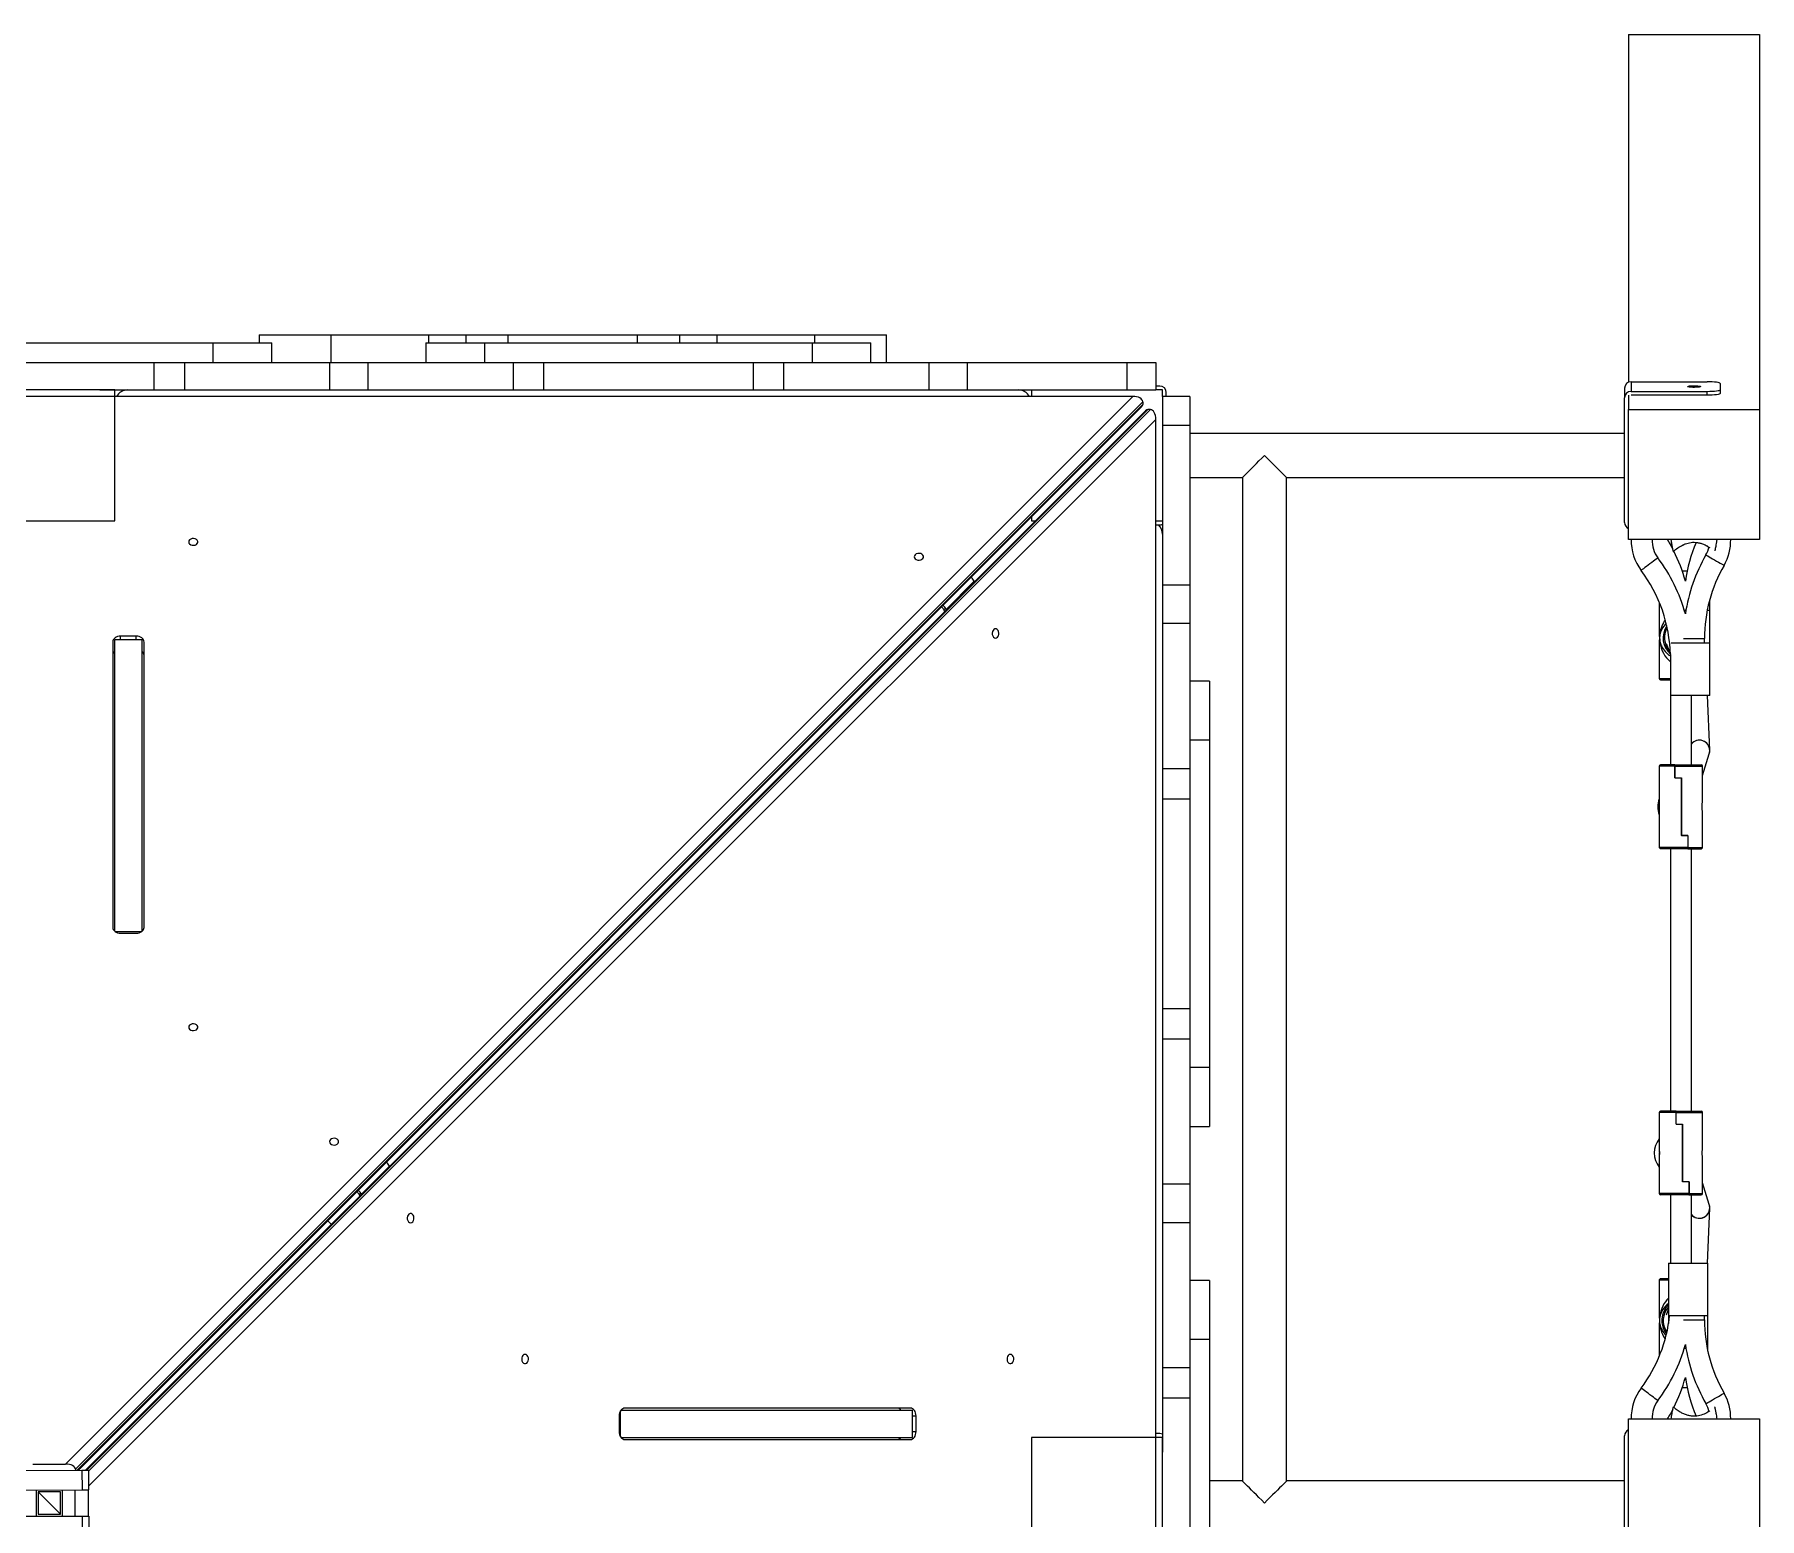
# Model space of a CAD drawing. Header units: millimetres. Extents: x -9609 to 9022, y -7175 to 8108.
# Drawn here: x 2736 to 4053, y 3195 to 4329 of the extents above; entities that cross this region are included whole.
import ezdxf

# ---------------------------------------------------------------- set-up
doc = ezdxf.new("R2010")
doc.units = ezdxf.units.MM
doc.layers.add('DIKOM_ОБЪЕКТ', color=7, linetype='Continuous')

msp = doc.modelspace()

# ---------------------------------------------------------------- linework, layer by layer
at = {"layer": 'DIKOM_ОБЪЕКТ', "color": 7, "linetype": 'Continuous', "lineweight": 15}
for p, q in [((3953.086, 4328.673), (3953.086, 4063.059)), ((3953.086, 4328.673), (4053.086, 4328.673)), ((4053.086, 4328.673), (4053.086, 4042.28)), ((2907.42, 4099.212), (2907.42, 4093.212)), ((2907.42, 4099.212), (2962.467, 4099.212)), ((2962.467, 4099.212), (3036.694, 4099.212)), ((2962.467, 4078.312), (2962.467, 4099.212)), ((3036.694, 4099.212), (3065.407, 4099.212)), ((3036.694, 4099.212), (3036.694, 4093.212)), ((3065.407, 4099.212), (3097.42, 4099.212)), ((3065.407, 4093.212), (3065.407, 4099.212)), ((3097.42, 4099.212), (3097.42, 4093.212)), ((3097.42, 4099.212), (3196.395, 4099.212)), ((3196.395, 4093.212), (3196.395, 4099.212)), ((3196.395, 4099.212), (3228.409, 4099.212)), ((3228.409, 4099.212), (3257.122, 4099.212)), ((3228.409, 4099.212), (3228.409, 4093.212)), ((3257.122, 4099.212), (3331.349, 4099.212)), ((3257.122, 4093.212), (3257.122, 4099.212)), ((3331.349, 4099.212), (3386.395, 4099.212)), ((3331.349, 4099.212), (3331.349, 4093.212)), ((3386.395, 4078.312), (3386.395, 4099.212)), ((2622.086, 4093.212), (2872.086, 4093.212)), ((2872.086, 4093.212), (2917.086, 4093.212)), ((2872.086, 4093.212), (2872.086, 4078.312)), ((2917.086, 4078.312), (2917.086, 4093.212)), ((3034.586, 4093.212), (3034.586, 4078.312)), ((3034.586, 4093.212), (3079.586, 4093.212)), ((3079.586, 4093.212), (3329.586, 4093.212)), ((3079.586, 4093.212), (3079.586, 4078.312)), ((3329.586, 4093.212), (3374.586, 4093.212)), ((3329.586, 4093.212), (3329.586, 4078.312)), ((3374.586, 4078.312), (3374.586, 4093.212)), ((2667.086, 4078.212), (2827.086, 4078.212)), ((2827.086, 4078.212), (2827.086, 4057.212)), ((2827.086, 4078.212), (2850.377, 4078.212)), ((2847.086, 4078.312), (2847.086, 4078.212)), ((2847.086, 4078.312), (2854.321, 4078.312)), ((2850.377, 4078.212), (2850.377, 4057.212)), ((2850.377, 4078.212), (2961.168, 4078.212)), ((2854.321, 4078.312), (2854.321, 4078.212)), ((2854.321, 4078.312), (2946.501, 4078.312)), ((2946.501, 4078.312), (2946.501, 4078.212)), ((2946.501, 4078.312), (3005.17, 4078.312)), ((2961.168, 4078.212), (2961.168, 4057.212)), ((2961.168, 4078.212), (2990.503, 4078.212)), ((2990.503, 4078.212), (2990.503, 4057.212)), ((2990.503, 4078.212), (3101.294, 4078.212)), ((3005.17, 4078.312), (3005.17, 4078.212)), ((3005.17, 4078.312), (3097.35, 4078.312)), ((3097.35, 4078.312), (3097.35, 4078.212)), ((3097.35, 4078.312), (3104.586, 4078.312)), ((3101.294, 4078.212), (3101.294, 4057.212)), ((3101.294, 4078.212), (3124.586, 4078.212)), ((3104.586, 4078.312), (3104.586, 4078.212)), ((3124.586, 4078.212), (3124.586, 4057.212)), ((3124.586, 4078.212), (3284.586, 4078.212)), ((3284.586, 4078.212), (3284.586, 4057.212)), ((3284.586, 4078.212), (3307.877, 4078.212)), ((3304.586, 4078.312), (3304.586, 4078.212)), ((3304.586, 4078.312), (3311.821, 4078.312)), ((3307.877, 4078.212), (3307.877, 4057.212)), ((3307.877, 4078.212), (3418.668, 4078.212)), ((3311.821, 4078.312), (3311.821, 4078.212)), ((3311.821, 4078.312), (3404.001, 4078.312)), ((3404.001, 4078.312), (3404.001, 4078.212)), ((3404.001, 4078.312), (3462.67, 4078.312)), ((3418.668, 4078.212), (3418.668, 4057.212)), ((3418.668, 4078.212), (3448.003, 4078.212)), ((3448.003, 4078.212), (3448.003, 4057.212)), ((3448.003, 4078.212), (3569.938, 4078.212)), ((3462.67, 4078.312), (3462.67, 4078.212)), ((3462.67, 4078.312), (3554.85, 4078.312)), ((3554.85, 4078.312), (3554.85, 4078.212)), ((3554.85, 4078.312), (3562.086, 4078.312)), ((3562.086, 4078.312), (3562.086, 4078.212)), ((3569.938, 4078.212), (3569.938, 4057.212)), ((3569.938, 4078.212), (3592.086, 4078.212)), ((3592.086, 4078.212), (3592.086, 4057.212)), ((2797.149, 4057.212), (2697.149, 4057.212)), ((2785.815, 4057.212), (2708.356, 4057.212)), ((2785.99, 4057.212), (2708.53, 4057.212)), ((2785.815, 4057.212), (2827.086, 4057.212)), ((2797.086, 4052.282), (2797.086, 4057.212)), ((2797.149, 3957.212), (2797.149, 4057.212)), ((2827.086, 4057.212), (2850.377, 4057.212)), ((2850.377, 4057.212), (2961.168, 4057.212)), ((2961.168, 4057.212), (2990.503, 4057.212)), ((2990.503, 4057.212), (3101.294, 4057.212)), ((3101.294, 4057.212), (3124.586, 4057.212)), ((3124.586, 4057.212), (3284.586, 4057.212)), ((3284.586, 4057.212), (3307.877, 4057.212)), ((3307.877, 4057.212), (3418.668, 4057.212)), ((3418.668, 4057.212), (3448.003, 4057.212)), ((3448.003, 4057.212), (3569.938, 4057.212)), ((3497.086, 4057.212), (3497.086, 4052.282)), ((3569.938, 4057.212), (3592.086, 4057.212)), ((3595.086, 4060.212), (3592.086, 4060.212)), ((3597.086, 4057.212), (3592.086, 4057.212)), ((3597.086, 4052.212), (3597.086, 4057.212)), ((3950.086, 4058.51), (3950.086, 4051.198)), ((3955.086, 4063.473), (3955.086, 4056.161)), ((3955.086, 4063.473), (4013.086, 4063.473)), ((4023.086, 4062.254), (4023.086, 4057.38)), ((4023.086, 4057.38), (4023.086, 4054.402)), ((3574.618, 4052.282), (1919.553, 4052.282)), ((2759.618, 3236.97), (3574.618, 4052.282)), ((3582.086, 4048.254), (2767.086, 3232.942)), ((2768.427, 3232.271), (3582.086, 4046.24)), ((2769.447, 3232.274), (3581.191, 4044.328)), ((3582.086, 4048.254), (3582.086, 4046.24)), ((3618.086, 4052.212), (3597.086, 4052.212)), ((3597.086, 4052.212), (3597.086, 4030.065)), ((3600.086, 4052.212), (3600.086, 4055.212)), ((3618.086, 4052.212), (3618.086, 4030.065)), ((3950.086, 3955.914), (3950.086, 4051.198)), ((3953.086, 4053.183), (3953.086, 4042.28)), ((3955.086, 4056.161), (4013.086, 4056.161)), ((4013.086, 4053.183), (3955.086, 4053.183)), ((4013.086, 4053.183), (4013.086, 4056.161)), ((3584.202, 4041.318), (2774.864, 3232.289)), ((3586.113, 4042.212), (2775.883, 3232.292)), ((2777.129, 3231.524), (3588.127, 4042.212)), ((3592.155, 4034.745), (2777.161, 3220.062)), ((3588.127, 4042.212), (3586.113, 4042.212)), ((3592.155, 2379.68), (3592.155, 4034.745)), ((3953.086, 3943.025), (3953.086, 4042.28)), ((3953.086, 4042.28), (4053.086, 4042.28)), ((4053.086, 4042.28), (4053.086, 3943.025)), ((3618.086, 4030.065), (3597.086, 4030.065)), ((3597.086, 4030.065), (3597.086, 3908.129)), ((3618.086, 4030.065), (3618.086, 3908.129)), ((3950.086, 4024.062), (3618.086, 4024.062)), ((3618.186, 4022.212), (3618.086, 4022.212)), ((3618.186, 4022.212), (3618.186, 4014.976)), ((3618.186, 4014.976), (3618.086, 4014.976)), ((3618.186, 4014.976), (3618.186, 3922.796)), ((3618.186, 3990.362), (3658.236, 3990.362)), ((3658.236, 3990.362), (3658.236, 3224.062)), ((3691.936, 3990.362), (3950.086, 3990.362)), ((3691.936, 3224.062), (3691.936, 3990.362)), ((2697.149, 3957.212), (2797.149, 3957.212)), ((3497.086, 3960.191), (3497.086, 3957.212)), ((3497.086, 3957.212), (3500.064, 3957.212)), ((3592.155, 3957.212), (3597.086, 3957.212)), ((3592.155, 3954.212), (3595.086, 3954.212)), ((4053.086, 3943.025), (3953.086, 3943.025)), ((3985.337, 3943.025), (3985.52, 3941.775)), ((3985.359, 3943.025), (3985.542, 3941.775)), ((4020.609, 3941.775), (4020.793, 3943.025)), ((4020.63, 3941.775), (4020.815, 3943.025)), ((3618.186, 3922.796), (3618.086, 3922.796)), ((3618.186, 3922.796), (3618.186, 3864.128)), ((3997.869, 3918.928), (3994.097, 3918.928)), ((3453.494, 3911.091), (3432.062, 3889.652)), ((3453.638, 3910.803), (3453.494, 3911.091)), ((3618.086, 3908.129), (3597.086, 3908.129)), ((3597.086, 3908.129), (3597.086, 3878.795)), ((3618.086, 3908.129), (3618.086, 3878.795)), ((3432.062, 3889.652), (3429.975, 3889.791)), ((3429.975, 3889.791), (3430.857, 3888.031)), ((3432.062, 3889.652), (3432.201, 3889.375)), ((3976.586, 3895.011), (3976.586, 3871.676)), ((3996.912, 3888.928), (3995.707, 3888.928)), ((4015.052, 3888.928), (4013.178, 3888.928)), ((4015.052, 3888.928), (4015.052, 3896.921)), ((4015.052, 3863.928), (4015.052, 3888.928)), ((3618.086, 3878.795), (3597.086, 3878.795)), ((3597.086, 3878.795), (3597.086, 3768.004)), ((3618.086, 3878.795), (3618.086, 3768.004)), ((2795.586, 3864.728), (2795.586, 3646.819)), ((2818.086, 3866.463), (2797.086, 3866.463)), ((2797.086, 3643.877), (2797.086, 3866.463)), ((2813.586, 3869.175), (2801.586, 3869.175)), ((2801.586, 3866.463), (2801.586, 3869.175)), ((2813.586, 3866.463), (2813.586, 3869.175)), ((2818.086, 3643.877), (2818.086, 3866.463)), ((2819.586, 3646.819), (2819.586, 3864.728)), ((3618.186, 3864.128), (3618.086, 3864.128)), ((3618.186, 3864.128), (3618.186, 3771.948)), ((3976.586, 3863.998), (3976.586, 3836.84)), ((3976.974, 3870.276), (3976.932, 3871.014)), ((3976.932, 3864.667), (3976.974, 3865.405)), ((3981.754, 3863.662), (3985.038, 3855.482)), ((4015.052, 3863.928), (3985.637, 3863.928)), ((3995.086, 3867.379), (4011.086, 3867.379)), ((4011.086, 3863.928), (4011.086, 3867.379)), ((4015.052, 3823.928), (4015.052, 3863.928)), ((3985.052, 3854.96), (3985.052, 3823.928)), ((3633.086, 3834.712), (3618.186, 3834.712)), ((3633.086, 3834.712), (3633.086, 3789.712)), ((3976.586, 3836.84), (3985.086, 3836.84)), ((3977.586, 3835.84), (3985.086, 3835.84)), ((4015.052, 3823.928), (3985.052, 3823.928)), ((3985.086, 3823.928), (3985.086, 3770.896)), ((4001.086, 3770.896), (4001.086, 3823.928)), ((4015.137, 3782.143), (4013.38, 3823.928)), ((3633.086, 3789.712), (3618.186, 3789.712)), ((3633.086, 3789.712), (3633.086, 3539.712)), ((4015.143, 3781.939), (4015.137, 3782.143)), ((3618.086, 3768.004), (3597.086, 3768.004)), ((3597.086, 3768.004), (3597.086, 3744.712)), ((3618.186, 3771.948), (3618.086, 3771.948)), ((3618.086, 3768.004), (3618.086, 3744.712)), ((3618.186, 3771.948), (3618.186, 3764.712)), ((3976.586, 3769.896), (3976.586, 3739.41)), ((3988.463, 3769.896), (3976.586, 3769.896)), ((3988.438, 3770.896), (3977.586, 3770.896)), ((3988.485, 3770.896), (3988.438, 3770.896)), ((3988.463, 3760.896), (3988.463, 3769.896)), ((3988.539, 3770.896), (3988.485, 3770.896)), ((3988.539, 3770.896), (4008.586, 3770.896)), ((3988.564, 3760.996), (3988.564, 3769.896)), ((3988.564, 3769.896), (4009.586, 3769.896)), ((4009.586, 3762.784), (4014.768, 3779.337)), ((4009.586, 3742.856), (4009.586, 3769.896)), ((3618.186, 3764.712), (3618.086, 3764.712)), ((3988.463, 3760.896), (3993.48, 3760.896)), ((3988.564, 3760.996), (3988.485, 3760.996)), ((3988.564, 3760.996), (3993.48, 3760.996)), ((3993.349, 3760.896), (3993.349, 3760.996)), ((3993.384, 3760.896), (3993.384, 3760.996)), ((3993.48, 3716.896), (3993.48, 3760.996)), ((3993.48, 3760.896), (3993.48, 3716.796)), ((3618.086, 3744.712), (3597.086, 3744.712)), ((3597.086, 3744.712), (3597.086, 3584.712)), ((3618.086, 3744.712), (3618.086, 3584.712)), ((3976.586, 3738.382), (3976.586, 3707.896)), ((4009.586, 3707.896), (4009.586, 3734.962)), ((3998.46, 3716.896), (3993.48, 3716.896)), ((3998.361, 3716.796), (3993.48, 3716.796)), ((3998.361, 3716.796), (3998.361, 3707.896)), ((3998.383, 3716.896), (3998.383, 3706.896)), ((3998.46, 3716.896), (3998.46, 3707.896)), ((3998.361, 3707.896), (3976.586, 3707.896)), ((3998.336, 3706.896), (3977.586, 3706.896)), ((3985.086, 3706.896), (3985.086, 3506.55)), ((3998.336, 3706.896), (3998.383, 3706.896)), ((3998.383, 3706.896), (3998.435, 3706.896)), ((3998.435, 3706.896), (4008.586, 3706.896)), ((3998.46, 3707.896), (4009.586, 3707.896)), ((4001.086, 3506.55), (4001.086, 3706.896)), ((2817.609, 3643.519), (2797.562, 3643.519)), ((2801.586, 3642.372), (2813.586, 3642.372)), ((3618.086, 3584.712), (3597.086, 3584.712)), ((3597.086, 3584.712), (3597.086, 3561.42)), ((3618.086, 3584.712), (3618.086, 3561.42)), ((3618.086, 3561.42), (3597.086, 3561.42)), ((3597.086, 3561.42), (3597.086, 3450.629)), ((3618.186, 3564.712), (3618.086, 3564.712)), ((3618.086, 3561.42), (3618.086, 3450.629)), ((3618.186, 3557.476), (3618.086, 3557.476)), ((3618.186, 3564.712), (3618.186, 3557.476)), ((3618.186, 3557.476), (3618.186, 3465.296)), ((3633.086, 3539.712), (3618.186, 3539.712)), ((3633.086, 3539.712), (3633.086, 3494.712)), ((3976.586, 3505.55), (3976.586, 3476.274)), ((3989.362, 3505.55), (3976.586, 3505.55)), ((3989.278, 3506.55), (3977.586, 3506.55)), ((3989.38, 3506.55), (3989.278, 3506.55)), ((3989.362, 3496.55), (3989.362, 3505.55)), ((3989.38, 3506.55), (4008.586, 3506.55)), ((3989.465, 3496.65), (3989.465, 3505.55)), ((3989.465, 3505.55), (4009.586, 3505.55)), ((4009.586, 3478.267), (4009.586, 3505.55)), ((3618.186, 3494.712), (3633.086, 3494.712)), ((3989.465, 3496.65), (3989.362, 3496.65)), ((3989.362, 3496.55), (3994.409, 3496.55)), ((3989.465, 3496.65), (3994.409, 3496.65)), ((3993.968, 3496.55), (3993.968, 3496.65)), ((3994.088, 3496.55), (3994.088, 3496.65)), ((3994.409, 3452.55), (3994.409, 3496.65)), ((3994.409, 3496.55), (3994.409, 3452.45)), ((3007.007, 3464.435), (2985.576, 3442.995)), ((3007.038, 3464.374), (3007.007, 3464.435)), ((3618.186, 3465.296), (3618.086, 3465.296)), ((3618.186, 3465.296), (3618.186, 3406.628)), ((3976.586, 3472.826), (3976.586, 3443.55)), ((4009.586, 3443.55), (4009.586, 3470.779)), ((3999.33, 3452.55), (3994.409, 3452.55)), ((3999.233, 3452.45), (3994.409, 3452.45)), ((3999.073, 3452.55), (3999.073, 3452.45)), ((3999.233, 3452.45), (3999.233, 3443.55)), ((3999.33, 3452.55), (3999.33, 3443.55)), ((4014.768, 3435.087), (4009.586, 3451.64)), ((2985.576, 3442.995), (2983.489, 3443.134)), ((2983.489, 3443.134), (2984.257, 3441.601)), ((2985.576, 3442.995), (2985.601, 3442.945)), ((3618.086, 3450.629), (3597.086, 3450.629)), ((3597.086, 3450.629), (3597.086, 3421.295)), ((3618.086, 3450.629), (3618.086, 3421.295)), ((3999.233, 3443.55), (3976.586, 3443.55)), ((3999.149, 3442.55), (3977.586, 3442.55)), ((3985.086, 3442.55), (3985.086, 3390.496)), ((3999.149, 3442.55), (3999.246, 3442.55)), ((3999.246, 3442.55), (4008.586, 3442.55)), ((3999.33, 3443.55), (4009.586, 3443.55)), ((4001.086, 3390.496), (4001.086, 3442.55)), ((4013.38, 3390.496), (4015.137, 3432.281)), ((4014.858, 3434.78), (4014.768, 3435.087)), ((4015.137, 3432.281), (4015.143, 3432.485)), ((3618.086, 3421.295), (3597.086, 3421.295)), ((3597.086, 3421.295), (3597.086, 3310.504)), ((3618.086, 3421.295), (3618.086, 3310.504)), ((3618.186, 3406.628), (3618.086, 3406.628)), ((3618.186, 3406.628), (3618.186, 3314.448)), ((3983.643, 3390.496), (3983.643, 3350.496)), ((3983.643, 3390.496), (4013.643, 3390.496)), ((4013.643, 3350.496), (4013.643, 3390.496)), ((3633.086, 3377.212), (3618.186, 3377.212)), ((3633.086, 3377.212), (3633.086, 3332.212)), ((3976.586, 3377.576), (3976.586, 3350.511)), ((3976.586, 3377.576), (3983.643, 3377.576)), ((3977.586, 3378.576), (3983.643, 3378.576)), ((3976.899, 3349.012), (3976.871, 3349.75)), ((3983.643, 3355.468), (3981.746, 3350.742)), ((3983.643, 3350.496), (3983.643, 3344.296)), ((3983.643, 3350.496), (4013.643, 3350.496)), ((3995.086, 3347.045), (4011.086, 3347.045)), ((4011.086, 3347.045), (4011.086, 3350.496)), ((4013.643, 3325.496), (4013.643, 3350.496)), ((3976.586, 3342.681), (3976.586, 3319.413)), ((3976.871, 3343.403), (3976.899, 3344.141)), ((3633.086, 3332.212), (3618.186, 3332.212)), ((3633.086, 3332.212), (3633.086, 3082.212)), ((3995.707, 3325.496), (3996.912, 3325.496)), ((4013.178, 3325.496), (4013.643, 3325.496)), ((4013.643, 3323.247), (4013.643, 3325.496)), ((3618.086, 3310.504), (3597.086, 3310.504)), ((3597.086, 3310.504), (3597.086, 3287.212)), ((3618.186, 3314.448), (3618.086, 3314.448)), ((3618.086, 3310.504), (3618.086, 3287.212)), ((3618.186, 3307.212), (3618.086, 3307.212)), ((3618.186, 3314.448), (3618.186, 3307.212)), ((3994.097, 3295.496), (3997.869, 3295.496)), ((3618.086, 3287.212), (3597.086, 3287.212)), ((3597.086, 3287.212), (3597.086, 3245.942)), ((3618.086, 3287.212), (3618.086, 3127.212)), ((3182.245, 3273.712), (3182.245, 3261.712)), ((3183.393, 3257.689), (3183.393, 3277.735)), ((3183.751, 3278.212), (3406.336, 3278.212)), ((3404.602, 3279.712), (3186.692, 3279.712)), ((3406.336, 3257.212), (3406.336, 3278.212)), ((3406.336, 3273.712), (3409.049, 3273.712)), ((3409.049, 3261.712), (3409.049, 3273.712)), ((3953.086, 3271.399), (4053.086, 3271.399)), ((3953.086, 3172.144), (3953.086, 3271.399)), ((3985.541, 3272.649), (3985.357, 3271.399)), ((4020.813, 3271.399), (4020.63, 3272.649)), ((4053.086, 3271.399), (4053.086, 3172.144)), ((3183.751, 3257.212), (3406.336, 3257.212)), ((3186.692, 3255.712), (3404.602, 3255.712)), ((3406.336, 3261.712), (3409.049, 3261.712)), ((3497.149, 3257.212), (3497.149, 3157.212)), ((3597.149, 3257.212), (3497.149, 3257.212)), ((3595.086, 3260.212), (3592.155, 3260.212)), ((3597.086, 3257.212), (3592.155, 3257.212)), ((3597.149, 3157.212), (3597.149, 3257.212)), ((3950.086, 3163.226), (3950.086, 3258.51)), ((3597.086, 3168.482), (3597.086, 3245.942)), ((2487.307, 3231.494), (2772.127, 3232.281)), ((2734.553, 3236.97), (2759.618, 3236.97)), ((2767.086, 3232.942), (2767.086, 3232.267)), ((2772.127, 3232.281), (2772.168, 3217.281)), ((2777.127, 3232.295), (2777.168, 3217.295)), ((2487.349, 3216.494), (2772.168, 3217.281)), ((2737.168, 3217.185), (2737.224, 3197.185)), ((2755.673, 3215.736), (2738.673, 3215.689)), ((2738.673, 3215.689), (2738.72, 3198.689)), ((2738.673, 3215.689), (2755.626, 3198.736)), ((2755.72, 3198.736), (2755.673, 3215.736)), ((2757.224, 3197.24), (2757.168, 3217.24)), ((2766.774, 3217.266), (2766.774, 3197.266)), ((2776.844, 3217.294), (2776.844, 3197.294)), ((3658.236, 3224.062), (3633.086, 3224.062)), ((3950.086, 3224.062), (3691.936, 3224.062)), ((2487.404, 3196.494), (2772.224, 3197.281)), ((2738.72, 3198.689), (2755.72, 3198.736)), ((2772.224, 3197.281), (2772.265, 3182.281)), ((2777.224, 3197.295), (2777.265, 3182.295))]:
    msp.add_line(p, q, dxfattribs=at)
at = {"layer": 'DIKOM_ОБЪЕКТ', "color": 7, "linetype": 'Continuous', "lineweight": 15, "flags": 128}
for points in [[(3998.086, 4059.817), (3998.271, 4059.981), (3998.813, 4060.134), (3999.673, 4060.262), (4000.785, 4060.358), (4002.068, 4060.414), (4003.427, 4060.425), (4004.76, 4060.391), (4005.969, 4060.315), (4006.964, 4060.202), (4007.672, 4060.06), (4008.039, 4059.9), (4008.039, 4059.734), (4007.672, 4059.574), (4006.964, 4059.433), (4005.969, 4059.319), (4004.76, 4059.243), (4003.427, 4059.209), (4002.068, 4059.22), (4000.785, 4059.276), (3999.673, 4059.372), (3998.813, 4059.5), (3998.271, 4059.653), (3998.086, 4059.817)], [(4023.086, 4062.254), (4022.893, 4062.492), (4022.324, 4062.721), (4021.4, 4062.932), (4020.157, 4063.116), (4018.641, 4063.268), (4016.912, 4063.38), (4015.036, 4063.45), (4013.086, 4063.473)], [(4013.086, 4056.161), (4015.036, 4056.184), (4016.912, 4056.254), (4018.641, 4056.366), (4020.157, 4056.518), (4021.4, 4056.703), (4022.324, 4056.913), (4022.893, 4057.142), (4023.086, 4057.38)], [(4023.086, 4054.402), (4022.893, 4054.164), (4022.324, 4053.936), (4021.4, 4053.725), (4020.157, 4053.54), (4018.641, 4053.389), (4016.912, 4053.276), (4015.036, 4053.207), (4013.086, 4053.183)], [(3658.236, 3990.362), (3658.269, 3990.395), (3658.534, 3990.661), (3659.06, 3991.187), (3659.839, 3991.966), (3660.859, 3992.985), (3662.102, 3994.229), (3663.551, 3995.678), (3665.181, 3997.308), (3666.968, 3999.095), (3668.883, 4001.009), (3670.895, 4003.022), (3672.974, 4005.1), (3675.086, 4007.212)], [(3675.086, 4007.212), (3677.197, 4005.1), (3679.276, 4003.022), (3681.288, 4001.009), (3683.203, 3999.095), (3684.99, 3997.308), (3686.62, 3995.678), (3688.069, 3994.229), (3689.312, 3992.985), (3690.332, 3991.966), (3691.111, 3991.187), (3691.637, 3990.661), (3691.902, 3990.395), (3691.936, 3990.362)], [(2853.586, 3941.187), (2853.775, 3940.345), (2854.324, 3939.594), (2855.171, 3939.016), (2856.226, 3938.673), (2857.375, 3938.602), (2858.491, 3938.812), (2859.456, 3939.279), (2860.164, 3939.953), (2860.538, 3940.76), (2860.538, 3941.614), (2860.164, 3942.422), (2859.456, 3943.096), (2858.491, 3943.563), (2857.375, 3943.773), (2856.226, 3943.702), (2855.171, 3943.359), (2854.324, 3942.781), (2853.775, 3942.03), (2853.586, 3941.187)], [(3407.641, 3929.828), (3407.831, 3928.986), (3408.379, 3928.235), (3409.227, 3927.657), (3410.282, 3927.314), (3411.43, 3927.243), (3412.547, 3927.453), (3413.512, 3927.92), (3414.219, 3928.594), (3414.593, 3929.401), (3414.593, 3930.255), (3414.219, 3931.063), (3413.512, 3931.737), (3412.547, 3932.204), (3411.43, 3932.414), (3410.282, 3932.343), (3409.227, 3932), (3408.379, 3931.422), (3407.831, 3930.671), (3407.641, 3929.828)], [(3975.486, 3929.012), (3975.336, 3928.9), (3974.894, 3928.569), (3974.181, 3928.033), (3973.229, 3927.32), (3972.083, 3926.461), (3970.798, 3925.496), (3969.432, 3924.472), (3968.05, 3923.436), (3966.717, 3922.435), (3965.494, 3921.518), (3964.439, 3920.727), (3963.602, 3920.099), (3963.021, 3919.663), (3962.723, 3919.44), (3962.686, 3919.412)], [(4012.152, 3931.237), (4012.314, 3931.143), (4012.793, 3930.868), (4013.566, 3930.423), (4014.597, 3929.829), (4015.838, 3929.115), (4017.231, 3928.313), (4018.71, 3927.462), (4020.207, 3926.6), (4021.652, 3925.768), (4022.976, 3925.006), (4024.119, 3924.348), (4025.026, 3923.826), (4025.656, 3923.463), (4025.978, 3923.278), (4026.019, 3923.254)], [(3469.702, 3867.768), (3470.544, 3867.957), (3471.295, 3868.506), (3471.874, 3869.353), (3472.217, 3870.408), (3472.287, 3871.557), (3472.077, 3872.674), (3471.61, 3873.638), (3470.936, 3874.346), (3470.129, 3874.72), (3469.275, 3874.72), (3468.467, 3874.346), (3467.793, 3873.638), (3467.326, 3872.674), (3467.116, 3871.557), (3467.187, 3870.408), (3467.53, 3869.353), (3468.108, 3868.506), (3468.859, 3867.957), (3469.702, 3867.768)], [(2801.586, 3869.175), (2800.415, 3869.09), (2799.289, 3868.837), (2798.252, 3868.426), (2797.343, 3867.873), (2796.597, 3867.199), (2796.042, 3866.43), (2795.701, 3865.596), (2795.586, 3864.728)], [(2819.586, 3864.728), (2819.47, 3865.596), (2819.129, 3866.43), (2818.574, 3867.199), (2817.828, 3867.873), (2816.919, 3868.426), (2815.882, 3868.837), (2814.756, 3869.09), (2813.586, 3869.175)], [(4014.768, 3779.337), (4014.971, 3780.126), (4015.13, 3781.843)], [(2795.586, 3646.819), (2795.701, 3645.951), (2796.042, 3645.117), (2796.597, 3644.348), (2797.343, 3643.674), (2798.252, 3643.121), (2799.289, 3642.71), (2800.415, 3642.457), (2801.586, 3642.372)], [(2813.586, 3642.372), (2814.756, 3642.457), (2815.882, 3642.71), (2816.919, 3643.121), (2817.828, 3643.674), (2818.574, 3644.348), (2819.129, 3645.117), (2819.47, 3645.951), (2819.586, 3646.819)], [(2853.586, 3570.593), (2853.775, 3569.751), (2854.324, 3569), (2855.171, 3568.421), (2856.226, 3568.078), (2857.375, 3568.008), (2858.491, 3568.217), (2859.456, 3568.684), (2860.164, 3569.358), (2860.538, 3570.166), (2860.538, 3571.02), (2860.164, 3571.828), (2859.456, 3572.502), (2858.491, 3572.969), (2857.375, 3573.178), (2856.226, 3573.108), (2855.171, 3572.765), (2854.324, 3572.186), (2853.775, 3571.435), (2853.586, 3570.593)], [(2961.155, 3483.172), (2961.344, 3482.329), (2961.893, 3481.578), (2962.741, 3481), (2963.796, 3480.657), (2964.944, 3480.586), (2966.061, 3480.796), (2967.025, 3481.263), (2967.733, 3481.937), (2968.107, 3482.745), (2968.107, 3483.599), (2967.733, 3484.406), (2967.025, 3485.08), (2966.061, 3485.547), (2964.944, 3485.757), (2963.796, 3485.686), (2962.741, 3485.343), (2961.893, 3484.765), (2961.344, 3484.014), (2961.155, 3483.172)], [(3023.045, 3421.282), (3023.887, 3421.471), (3024.638, 3422.019), (3025.217, 3422.867), (3025.56, 3423.922), (3025.63, 3425.071), (3025.421, 3426.187), (3024.954, 3427.152), (3024.28, 3427.86), (3023.472, 3428.234), (3022.618, 3428.234), (3021.81, 3427.86), (3021.136, 3427.152), (3020.669, 3426.187), (3020.46, 3425.071), (3020.53, 3423.922), (3020.873, 3422.867), (3021.452, 3422.019), (3022.203, 3421.471), (3023.045, 3421.282)], [(4015.13, 3432.581), (4014.971, 3434.299), (4014.858, 3434.78)], [(3110.466, 3320.712), (3109.624, 3320.523), (3108.873, 3319.974), (3108.295, 3319.126), (3107.952, 3318.071), (3107.881, 3316.923), (3108.091, 3315.806), (3108.558, 3314.842), (3109.232, 3314.134), (3110.039, 3313.76), (3110.893, 3313.76), (3111.701, 3314.134), (3112.375, 3314.842), (3112.842, 3315.806), (3113.052, 3316.923), (3112.981, 3318.071), (3112.638, 3319.126), (3112.06, 3319.974), (3111.309, 3320.523), (3110.466, 3320.712)], [(3481.061, 3320.712), (3480.218, 3320.523), (3479.467, 3319.974), (3478.889, 3319.126), (3478.546, 3318.071), (3478.475, 3316.923), (3478.685, 3315.806), (3479.152, 3314.842), (3479.826, 3314.134), (3480.634, 3313.76), (3481.488, 3313.76), (3482.295, 3314.134), (3482.969, 3314.842), (3483.436, 3315.806), (3483.646, 3316.923), (3483.576, 3318.071), (3483.233, 3319.126), (3482.654, 3319.974), (3481.903, 3320.523), (3481.061, 3320.712)], [(3975.486, 3285.412), (3975.336, 3285.524), (3974.894, 3285.856), (3974.181, 3286.391), (3973.229, 3287.105), (3972.083, 3287.964), (3970.798, 3288.928), (3969.432, 3289.952), (3968.05, 3290.989), (3966.717, 3291.989), (3965.494, 3292.906), (3964.439, 3293.697), (3963.602, 3294.325), (3963.021, 3294.761), (3962.723, 3294.984), (3962.686, 3295.012)], [(4012.152, 3283.188), (4012.314, 3283.281), (4012.793, 3283.557), (4013.566, 3284.002), (4014.597, 3284.595), (4015.838, 3285.309), (4017.231, 3286.111), (4018.71, 3286.963), (4020.207, 3287.824), (4021.652, 3288.656), (4022.976, 3289.419), (4024.119, 3290.076), (4025.026, 3290.599), (4025.656, 3290.961), (4025.978, 3291.147), (4026.019, 3291.17)], [(3186.692, 3279.712), (3185.825, 3279.597), (3184.99, 3279.255), (3184.221, 3278.701), (3183.548, 3277.955), (3182.995, 3277.046), (3182.584, 3276.008), (3182.33, 3274.883), (3182.245, 3273.712)], [(3409.049, 3273.712), (3408.963, 3274.883), (3408.71, 3276.008), (3408.299, 3277.046), (3407.746, 3277.955), (3407.072, 3278.701), (3406.304, 3279.255), (3405.469, 3279.597), (3404.602, 3279.712)], [(3182.245, 3261.712), (3182.33, 3260.542), (3182.584, 3259.416), (3182.995, 3258.379), (3183.548, 3257.47), (3184.221, 3256.723), (3184.99, 3256.169), (3185.825, 3255.827), (3186.692, 3255.712)], [(3404.602, 3255.712), (3405.469, 3255.827), (3406.304, 3256.169), (3407.072, 3256.723), (3407.746, 3257.47), (3408.299, 3258.379), (3408.71, 3259.416), (3408.963, 3260.542), (3409.049, 3261.712)], [(2772.127, 3232.281), (2773.102, 3232.284), (2774.04, 3232.287), (2774.905, 3232.289), (2775.662, 3232.291), (2776.284, 3232.293), (2776.746, 3232.294), (2777.031, 3232.295), (2777.127, 3232.295)], [(2772.168, 3217.281), (2773.144, 3217.284), (2774.082, 3217.287), (2774.946, 3217.289), (2775.704, 3217.291), (2776.326, 3217.293), (2776.788, 3217.294), (2777.072, 3217.295), (2777.168, 3217.295)], [(3675.086, 3207.212), (3672.974, 3209.324), (3670.895, 3211.403), (3668.883, 3213.415), (3666.968, 3215.33), (3665.181, 3217.116), (3663.551, 3218.747), (3662.102, 3220.195), (3660.859, 3221.439), (3659.839, 3222.458), (3659.06, 3223.237), (3658.534, 3223.764), (3658.269, 3224.029), (3658.236, 3224.062)], [(3691.936, 3224.062), (3691.902, 3224.029), (3691.637, 3223.764), (3691.111, 3223.237), (3690.332, 3222.458), (3689.312, 3221.439), (3688.069, 3220.195), (3686.62, 3218.747), (3684.99, 3217.116), (3683.203, 3215.33), (3681.288, 3213.415), (3679.276, 3211.403), (3677.197, 3209.324), (3675.086, 3207.212)], [(2772.224, 3197.281), (2773.199, 3197.284), (2774.137, 3197.287), (2775.001, 3197.289), (2775.759, 3197.291), (2776.381, 3197.293), (2776.843, 3197.294), (2777.128, 3197.295), (2777.224, 3197.295)]]:
    msp.add_lwpolyline(points, dxfattribs=at)
at = {"layer": 'DIKOM_ОБЪЕКТ', "color": 7, "linetype": 'Continuous', "lineweight": 15}
for centre, radius, start, end in [((2807.086, 4047.212), 10, 90, 149.539816), ((3487.086, 4047.212), 10, 30.460184, 90), ((3595.086, 4055.212), 5, 0, 90), ((3955.067, 4058.492), 4.981, 89.786516, 179.784873), ((3955.067, 4051.18), 4.981, 89.786559, 179.78483), ((3587.086, 3947.212), 10, 0, 44.427004), ((3595.086, 3959.212), 5, 270, 293.578178), ((3955.048, 3955.923), 4.963, 180.110411, 246.704711), ((3993.086, 3942.212), 38, 178.773661, 216.869898), ((3993.086, 3942.212), 22, 177.881457, 216.869898), ((3873.086, 3877.212), 128, 27.244297, 30.941741), ((4123.086, 3892.379), 128, 157.747211, 171.529847), ((3993.086, 3942.212), 38, 330.073565, 1.226339), ((3873.086, 3852.212), 128, 15.413615, 36.869898), ((3873.086, 3877.212), 128, 15.413615, 26.409285), ((4123.086, 3867.379), 128, 150.073565, 171.529847), ((3993.086, 3942.212), 22, 330.073565, 347.405407), ((3444.283, 3906.31), 10.378, 27.431964, 49.141794), ((3873.086, 3852.212), 112, 1.405848, 36.869898), ((4123.086, 3867.379), 112, 150.073565, 180), ((3425.289, 3887.341), 5.287, 27.607546, 52.898306), ((3422.851, 3884.871), 10.378, 27.431824, 49.141762), ((3996.017, 3867.841), 16.518, 146.149688, 228.408631), ((3996.074, 3867.841), 15.52, 150.093381, 218.816992), ((2799.493, 3854.52), 3.91, 128.002116, 177.959797), ((2815.679, 3854.52), 3.909, 2.038578, 51.997666), ((3977.586, 3836.84), 1, 180, 270), ((4007.143, 3781.785), 8.003, 2.564681, 139.192392), ((4007.124, 3781.698), 8.008, 1.034532, 138.944608), ((3977.586, 3769.896), 1, 90, 180), ((4008.586, 3769.896), 1, 0, 90), ((3991.883, 3738.896), 16.5, 157.986181, 202.013819), ((3977.586, 3707.896), 1, 180, 270), ((4008.586, 3707.896), 1, 270, 0), ((3977.586, 3505.55), 1, 90, 180), ((4008.586, 3505.55), 1, 0, 90), ((3989.126, 3474.55), 16.537, 139.315451, 220.684549), ((2997.798, 3459.655), 10.376, 27.429677, 49.144658), ((2978.804, 3440.685), 5.286, 27.60498, 52.901869), ((2976.367, 3438.215), 10.376, 27.429677, 49.144658), ((3977.586, 3443.55), 1, 180, 270), ((4008.586, 3443.55), 1, 270, 0), ((4007.124, 3432.726), 8.008, 221.055433, 358.96532), ((4007.143, 3432.639), 8.003, 220.807388, 357.435322), ((2947.086, 3407.212), 20, 39.372854, 50.627146), ((3977.586, 3377.576), 1, 90, 180), ((3873.086, 3362.212), 112, 323.130102, 353.995607), ((3995.026, 3346.576), 16.508, 133.590697, 218.244307), ((3995.063, 3346.576), 15.508, 137.423095, 215.032391), ((4123.086, 3347.045), 112, 180, 209.926435), ((3873.086, 3362.212), 128, 323.130102, 344.586385), ((4123.086, 3347.045), 128, 188.470153, 209.926435), ((3993.086, 3272.212), 38, 143.130102, 181.226339), ((3873.086, 3337.212), 128, 333.590693, 344.586385), ((4123.086, 3322.045), 128, 188.470153, 202.245057), ((3993.086, 3272.212), 22, 143.130102, 182.118543), ((3993.086, 3272.212), 22, 13.038393, 29.926435), ((3993.086, 3272.212), 38, 358.773661, 29.926435), ((3394.393, 3275.805), 3.909, 38.002334, 87.961422), ((3873.086, 3337.212), 128, 329.058259, 332.958522), ((3394.393, 3259.619), 3.91, 272.040203, 321.997884), ((3595.086, 3255.212), 5, 66.421822, 90), ((3955.048, 3258.501), 4.963, 113.295706, 179.889301)]:
    msp.add_arc(centre, radius, start, end, dxfattribs=at)
for centre, major_axis, ratio, start_param, end_param in [((3574.618, 4048.254), (7.467, 0), 0.53937887, 0, 1.57079633), ((3574.618, 4046.24), (7.467, 0), 0.53937887, 5.78869262, 6.28318531), ((3586.113, 4034.745), (0, 7.467), 0.53937887, 0, 0.49449269), ((3588.127, 4034.745), (0, 7.467), 0.53937887, 4.71238898, 6.28318531), ((3993.086, 3867.84), (2.262, 21.431), 0.76265632, 0.94842402, 1.50297723), ((3993.086, 3867.84), (12.193, 12.007), 0.92816711, 1.92231785, 2.17845978), ((3993.086, 3867.84), (12.193, 12.007), 0.92816711, 1.58035992, 1.92231785), ((3993.086, 3867.84), (-2.262, 21.431), 0.76265632, 1.63861542, 2.49555889), ((3993.086, 3867.84), (12.193, -12.007), 0.92816711, 4.10472553, 4.33066978), ((3993.086, 3867.84), (12.193, -12.007), 0.92816711, 4.33066978, 4.94502913), ((3993.086, 3738.896), (11.887, -11.811), 0.9693223, 3.88824441, 3.93936734), ((3993.086, 3738.896), (11.887, 11.811), 0.9693223, 2.34381797, 2.3949409), ((3993.086, 3738.896), (-0.957, 21.487), 0.76659584, 1.51274595, 1.5366568), ((3993.086, 3738.896), (0.957, 21.487), 0.76659584, 1.60493585, 1.62884671), ((3993.086, 3474.55), (12.405, -12.142), 0.9006405, 3.79721432, 3.96853228), ((3993.086, 3474.55), (12.405, 12.142), 0.9006405, 2.31465302, 2.48597099), ((3993.086, 3474.55), (-3.13, 21.369), 0.75813676, 1.37991972, 1.46018712), ((3993.086, 3474.55), (3.13, 21.369), 0.75813676, 1.68140554, 1.76167294), ((3993.086, 3346.576), (1.517, 21.469), 0.76530924, 0.7013036, 1.47667245), ((3993.086, 3346.576), (12.016, 11.895), 0.95164333, 1.42416278, 2.18837475), ((3993.086, 3346.576), (-1.517, 21.469), 0.76530924, 1.6649202, 2.23307728), ((3993.086, 3346.576), (12.016, -11.895), 0.95164333, 4.09481056, 4.71229736), ((2759.618, 3232.942), (7.467, 0), 0.53937887, 0, 1.57079633)]:
    msp.add_ellipse(centre, major_axis=major_axis, ratio=ratio, start_param=start_param, end_param=end_param, dxfattribs=at)
for points, knots in [([(3985.52, 3941.775), (3985.597, 3941.363), (3985.895, 3939.766), (3986.272, 3937.834), (3986.615, 3936.158), (3986.851, 3935.073), (3987.039, 3934.29), (3987.162, 3933.857), (3987.191, 3933.857), (3987.201, 3933.856)], [0, 0, 0, 0, 0.08490311, 0.32909676, 0.46509151, 0.60421943, 0.75743303, 0.91426806, 1, 1, 1, 1]), ([(3985.542, 3941.775), (3985.619, 3941.363), (3985.917, 3939.766), (3986.293, 3937.834), (3986.637, 3936.158), (3986.872, 3935.073), (3987.06, 3934.29), (3987.183, 3933.857), (3987.212, 3933.857), (3987.223, 3933.856)], [0, 0, 0, 0, 0.08490283, 0.3290965, 0.46509147, 0.6042194, 0.75743301, 0.91426806, 1, 1, 1, 1]), ([(3987.26, 3933.794), (3987.533, 3934.054), (3988.847, 3935.301), (3991.515, 3937.234), (3995.364, 3939.387), (3998.961, 3940.53), (4002.018, 3940.916), (4004.449, 3940.898), (4006.988, 3940.522), (4009.638, 3939.75), (4012.368, 3938.498), (4014.216, 3937.48), (4015.093, 3936.812), (4015.095, 3936.81)], [0, 0, 0, 0, 0.03701371, 0.17764846, 0.32132692, 0.46805427, 0.54385496, 0.62251503, 0.70549492, 0.79460213, 0.89191716, 0.99969517, 1, 1, 1, 1]), ([(3987.281, 3933.794), (3987.555, 3934.054), (3988.869, 3935.301), (3991.536, 3937.234), (3995.386, 3939.387), (3998.983, 3940.53), (4002.039, 3940.916), (4004.47, 3940.898), (4007.01, 3940.524), (4009.654, 3939.742), (4012.409, 3938.532), (4014.173, 3937.41), (4015.099, 3936.822)], [0, 0, 0, 0, 0.03704077, 0.17777487, 0.32155647, 0.46838828, 0.54424294, 0.622959, 0.705997, 0.79516858, 0.89255289, 1, 1, 1, 1]), ([(4019.128, 3934.462), (4019.132, 3934.474), (4019.19, 3934.682), (4019.378, 3935.524), (4019.69, 3937.001), (4020.07, 3938.922), (4020.383, 3940.561), (4020.571, 3941.571), (4020.609, 3941.775)], [0, 0, 0, 0, 0.014255469, 0.25405781, 0.502252659, 0.718538516, 0.943262868, 1, 1, 1, 1]), ([(4019.15, 3934.464), (4019.153, 3934.475), (4019.212, 3934.682), (4019.4, 3935.524), (4019.711, 3937.001), (4020.091, 3938.922), (4020.404, 3940.561), (4020.592, 3941.571), (4020.63, 3941.775)], [0, 0, 0, 0, 0.01360958, 0.25356904, 0.50192651, 0.71835408, 0.9432253, 1, 1, 1, 1]), ([(3976.589, 3864.058), (3976.608, 3864.242), (3976.646, 3864.612), (3976.767, 3865.639), (3976.854, 3866.565), (3976.858, 3867.127), (3976.859, 3867.233)], [0, 0, 0, 0, 0.30399073, 0.61330235, 0.92681527, 1, 1, 1, 1]), ([(3976.597, 3871.676), (3976.593, 3871.724), (3976.58, 3871.92), (3976.664, 3871.813), (3976.806, 3871.463), (3976.904, 3871.113), (3976.932, 3871.014)], [0, 0, 0, 0, 0.11993903, 0.49023783, 0.85551086, 1, 1, 1, 1]), ([(3976.932, 3864.667), (3976.923, 3864.635), (3976.841, 3864.333), (3976.71, 3863.963), (3976.598, 3863.771), (3976.597, 3863.926), (3976.596, 3863.998)], [0, 0, 0, 0, 0.0453753, 0.42670455, 0.73223013, 1, 1, 1, 1]), ([(3976.86, 3868.471), (3976.847, 3868.824), (3976.816, 3869.608), (3976.695, 3870.669), (3976.638, 3871.153), (3976.609, 3871.399)], [0, 0, 0, 0, 0.28687882, 0.63874601, 1, 1, 1, 1]), ([(3976.974, 3870.276), (3976.938, 3869.889), (3976.865, 3869.119), (3976.827, 3867.756), (3976.873, 3866.457), (3976.942, 3865.746), (3976.974, 3865.405)], [0, 0, 0, 0, 0.26038767, 0.51751776, 0.7684062, 1, 1, 1, 1]), ([(4014.768, 3779.337), (4014.896, 3779.82), (4015.138, 3780.737), (4015.137, 3781.692), (4015.137, 3782.143)], [0, 0, 0, 0, 0.52764266, 1, 1, 1, 1]), ([(3988.438, 3770.896), (3988.44, 3770.888), (3988.445, 3770.871), (3988.452, 3770.734), (3988.458, 3770.521), (3988.462, 3770.259), (3988.463, 3770.028), (3988.463, 3769.907), (3988.463, 3769.896)], [0, 0, 0, 0, 0.18258701, 0.41482936, 0.56913869, 0.77392295, 0.97881595, 1, 1, 1, 1]), ([(3988.539, 3770.896), (3988.539, 3770.896), (3988.542, 3770.894), (3988.548, 3770.839), (3988.556, 3770.644), (3988.561, 3770.392), (3988.563, 3770.136), (3988.563, 3769.98), (3988.564, 3769.896)], [0, 0, 0, 0, 0.02601887, 0.25829071, 0.48821443, 0.70919951, 0.84348257, 1, 1, 1, 1]), ([(4009.575, 3734.962), (4009.574, 3734.995), (4009.572, 3735.077), (4009.458, 3735.697), (4009.31, 3736.684), (4009.193, 3737.945), (4009.172, 3739.303), (4009.252, 3740.596), (4009.397, 3741.715), (4009.529, 3742.494), (4009.6, 3742.881), (4009.582, 3742.858), (4009.581, 3742.856)], [0, 0, 0, 0, 0.07836371, 0.1906751, 0.30492992, 0.42075425, 0.53436301, 0.645417, 0.75755512, 0.87269208, 0.98814835, 1, 1, 1, 1]), ([(3998.336, 3706.896), (3998.336, 3706.896), (3998.339, 3706.898), (3998.346, 3706.953), (3998.353, 3707.148), (3998.358, 3707.399), (3998.36, 3707.656), (3998.361, 3707.812), (3998.361, 3707.896)], [0, 0, 0, 0, 0.02616628, 0.25828276, 0.48819171, 0.70926644, 0.84348937, 1, 1, 1, 1]), ([(3998.435, 3706.896), (3998.437, 3706.903), (3998.443, 3706.921), (3998.449, 3707.058), (3998.455, 3707.27), (3998.459, 3707.533), (3998.46, 3707.764), (3998.46, 3707.885), (3998.46, 3707.896)], [0, 0, 0, 0, 0.18257292, 0.41479945, 0.56920871, 0.77390137, 0.97882926, 1, 1, 1, 1]), ([(3989.278, 3506.55), (3989.286, 3506.543), (3989.304, 3506.525), (3989.326, 3506.388), (3989.345, 3506.176), (3989.358, 3505.913), (3989.362, 3505.682), (3989.362, 3505.561), (3989.362, 3505.55)], [0, 0, 0, 0, 0.18265205, 0.41488986, 0.56919976, 0.77389383, 0.97880888, 1, 1, 1, 1]), ([(3989.38, 3506.55), (3989.381, 3506.55), (3989.393, 3506.548), (3989.414, 3506.493), (3989.439, 3506.298), (3989.455, 3506.047), (3989.463, 3505.79), (3989.464, 3505.634), (3989.465, 3505.55)], [0, 0, 0, 0, 0.02609317, 0.25841266, 0.488280918, 0.709223197, 0.843491197, 1, 1, 1, 1]), ([(4009.585, 3470.779), (4009.576, 3470.96), (4009.558, 3471.327), (4009.453, 3472.346), (4009.37, 3473.597), (4009.353, 3474.956), (4009.414, 3476.256), (4009.509, 3477.345), (4009.587, 3478.057), (4009.576, 3478.221), (4009.573, 3478.267)], [0, 0, 0, 0, 0.13175256, 0.26819498, 0.4065047, 0.54217759, 0.67479817, 0.80871333, 0.946218, 1, 1, 1, 1]), ([(3999.149, 3442.55), (3999.15, 3442.55), (3999.161, 3442.552), (3999.182, 3442.607), (3999.207, 3442.802), (3999.223, 3443.054), (3999.232, 3443.31), (3999.233, 3443.466), (3999.233, 3443.55)], [0, 0, 0, 0, 0.02609573, 0.25829308, 0.48820344, 0.70922944, 0.84345643, 1, 1, 1, 1]), ([(3999.246, 3442.55), (3999.254, 3442.558), (3999.271, 3442.575), (3999.294, 3442.712), (3999.313, 3442.925), (3999.326, 3443.187), (3999.33, 3443.418), (3999.33, 3443.539), (3999.33, 3443.55)], [0, 0, 0, 0, 0.1826506, 0.41488979, 0.5691997, 0.7738938, 0.97880888, 1, 1, 1, 1]), ([(4015.137, 3432.281), (4015.134, 3432.806), (4015.127, 3433.762), (4014.88, 3434.676), (4014.768, 3435.087)], [0, 0, 0, 0, 0.54923254, 1, 1, 1, 1]), ([(3976.845, 3348.423), (3976.811, 3348.74), (3976.737, 3349.446), (3976.616, 3350.2), (3976.567, 3350.617), (3976.63, 3350.568), (3976.757, 3350.198), (3976.846, 3349.849), (3976.871, 3349.75)], [0, 0, 0, 0, 0.15798892, 0.35252388, 0.54760223, 0.73795588, 0.92572537, 1, 1, 1, 1]), ([(3976.899, 3349.012), (3976.857, 3348.625), (3976.775, 3347.855), (3976.734, 3346.492), (3976.785, 3345.193), (3976.862, 3344.482), (3976.899, 3344.141)], [0, 0, 0, 0, 0.26038226, 0.51751409, 0.7683983, 1, 1, 1, 1]), ([(3976.871, 3343.403), (3976.863, 3343.371), (3976.788, 3343.069), (3976.674, 3342.705), (3976.588, 3342.513), (3976.596, 3342.636), (3976.598, 3342.681)], [0, 0, 0, 0, 0.04984759, 0.46874953, 0.804387513, 1, 1, 1, 1]), ([(3976.599, 3342.794), (3976.625, 3342.981), (3976.675, 3343.356), (3976.793, 3344.096), (3976.833, 3344.625), (3976.842, 3344.738)], [0, 0, 0, 0, 0.43596123, 0.87956429, 1, 1, 1, 1]), ([(3987.226, 3280.588), (3987.209, 3280.568), (3987.167, 3280.521), (3987.017, 3279.969), (3986.778, 3278.935), (3986.459, 3277.415), (3986.08, 3275.505), (3985.767, 3273.863), (3985.579, 3272.853), (3985.541, 3272.649)], [0, 0, 0, 0, 0.11742107, 0.27848523, 0.45400887, 0.63567461, 0.79398504, 0.95847174, 1, 1, 1, 1]), ([(4015.095, 3277.638), (4014.936, 3277.517), (4013.611, 3276.51), (4010.761, 3275.071), (4007.192, 3273.89), (4004.131, 3273.509), (4001.701, 3273.526), (3999.161, 3273.901), (3996.516, 3274.68), (3993.765, 3275.904), (3990.927, 3277.639), (3988.729, 3279.257), (3987.556, 3280.372), (3987.274, 3280.639)], [0, 0, 0, 0, 0.01951746, 0.16316601, 0.30986147, 0.38564562, 0.46428859, 0.54724969, 0.63633825, 0.73363233, 0.84138691, 0.96195011, 1, 1, 1, 1]), ([(4020.63, 3272.649), (4020.553, 3273.061), (4020.255, 3274.658), (4019.879, 3276.591), (4019.535, 3278.266), (4019.299, 3279.352), (4019.111, 3280.134), (4018.988, 3280.567), (4018.959, 3280.568), (4018.949, 3280.568)], [0, 0, 0, 0, 0.0849036, 0.3290953, 0.46509182, 0.60421936, 0.75743312, 0.91426802, 1, 1, 1, 1])]:
    msp.add_open_spline(points, degree=3, knots=knots, dxfattribs=at)

doc.saveas('drawing.dxf')
